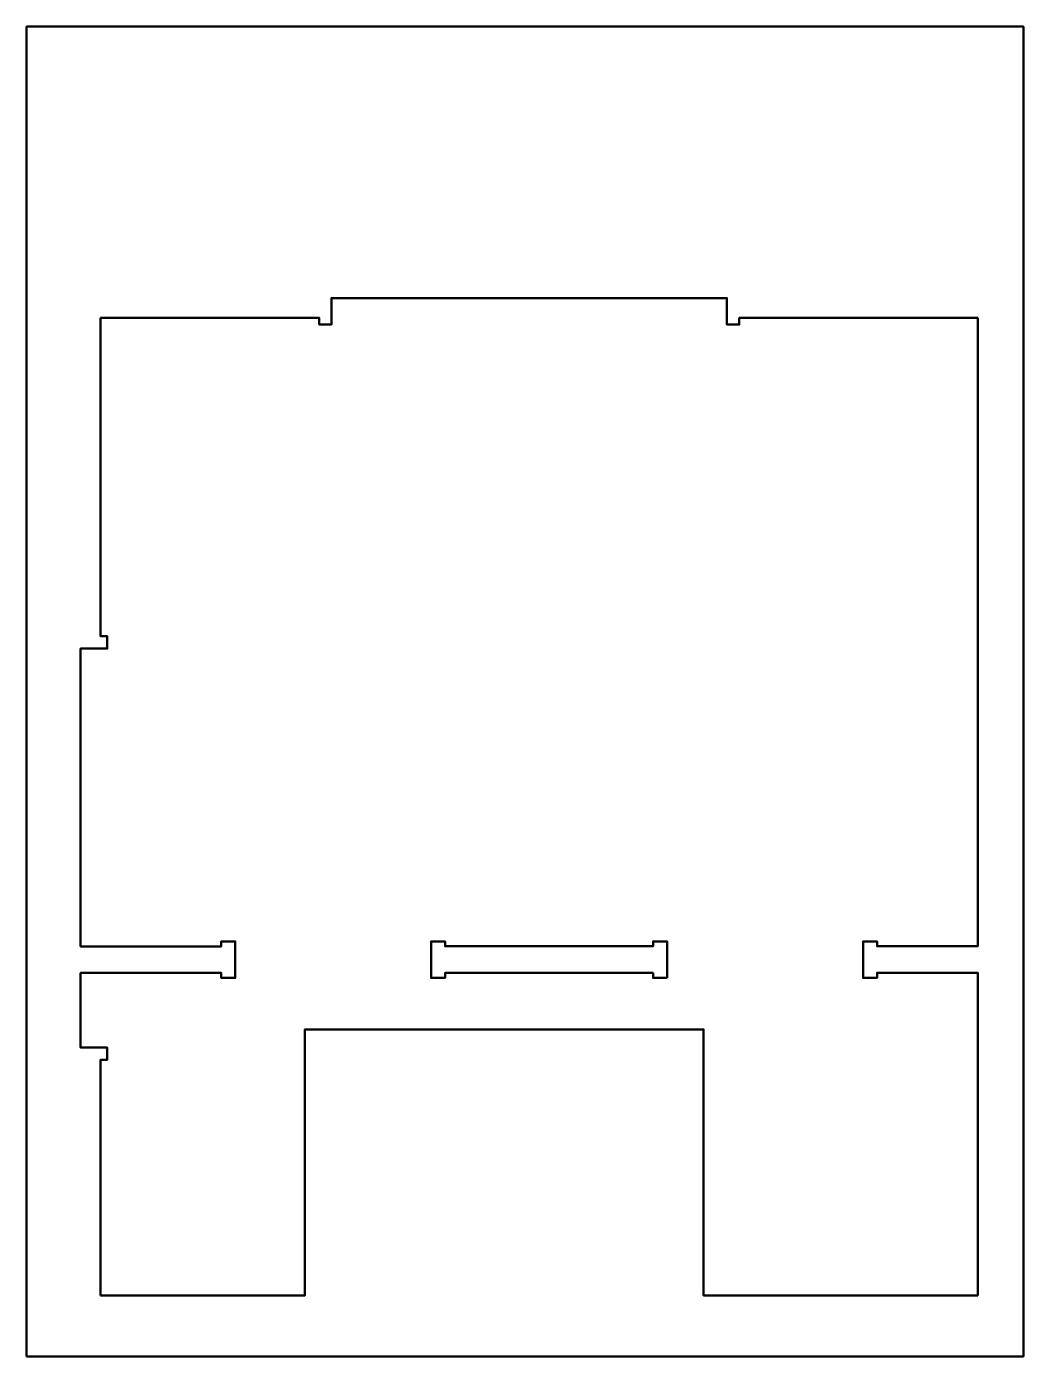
# Paper-space layout 'ISO A3 Title Block' of a CAD drawing. Header units: millimetres. Extents: x 0 to 300, y 0 to 400.
import ezdxf

# ---------------------------------------------------------------- set-up
doc = ezdxf.new("R2010")
doc.units = ezdxf.units.MM
doc.layers.add('Номера', color=7, linetype='Continuous')
doc.layers.add('Чертеж', color=7, linetype='Continuous')

psp = doc.layouts.new('ISO A3 Title Block')

# ---------------------------------------------------------------- linework, layer by layer
at = {"layer": 'Номера', "lineweight": 50}
psp.add_lwpolyline([(0, 0), (300, 0), (300, 400), (0, 400)], close=True, dxfattribs=at)
at = {"layer": 'Чертеж', "lineweight": 50}
for points in [[(286.26, 312.35), (214.46, 312.35), (214.46, 310.35), (210.76, 310.35), (210.76, 318.35), (91.76, 318.35), (91.76, 310.35), (88.06, 310.35), (88.06, 312.35), (22.26, 312.35)], [(22.26, 312.35), (22.26, 216.61), (24.26, 216.61), (24.26, 212.91), (16.26, 212.91), (16.26, 123.31), (58.6, 123.31), (58.6, 124.85), (62.8, 124.85), (62.8, 113.85), (58.6, 113.85), (58.6, 115.35), (16.26, 115.35), (16.26, 92.91), (24.26, 92.91), (24.26, 89.21), (22.26, 89.21), (22.26, 18.35)], [(286.26, 18.35), (286.26, 115.38), (255.96, 115.38), (255.96, 113.85), (251.76, 113.85), (251.76, 124.85), (255.96, 124.85), (255.96, 123.35), (286.26, 123.35), (286.26, 312.35)], [(22.26, 18.35), (83.76, 18.35), (83.76, 98.35), (203.76, 98.35), (203.76, 18.35), (286.26, 18.35)]]:
    psp.add_lwpolyline(points, dxfattribs=at)
psp.add_lwpolyline([(192.75, 113.85), (192.75, 124.85), (188.55, 124.85), (188.55, 123.35), (125.95, 123.35), (125.95, 124.85), (121.75, 124.85), (121.75, 113.85), (125.95, 113.85), (125.95, 115.35), (188.55, 115.35), (188.55, 113.85)], close=True, dxfattribs=at)

doc.saveas('drawing.dxf')
